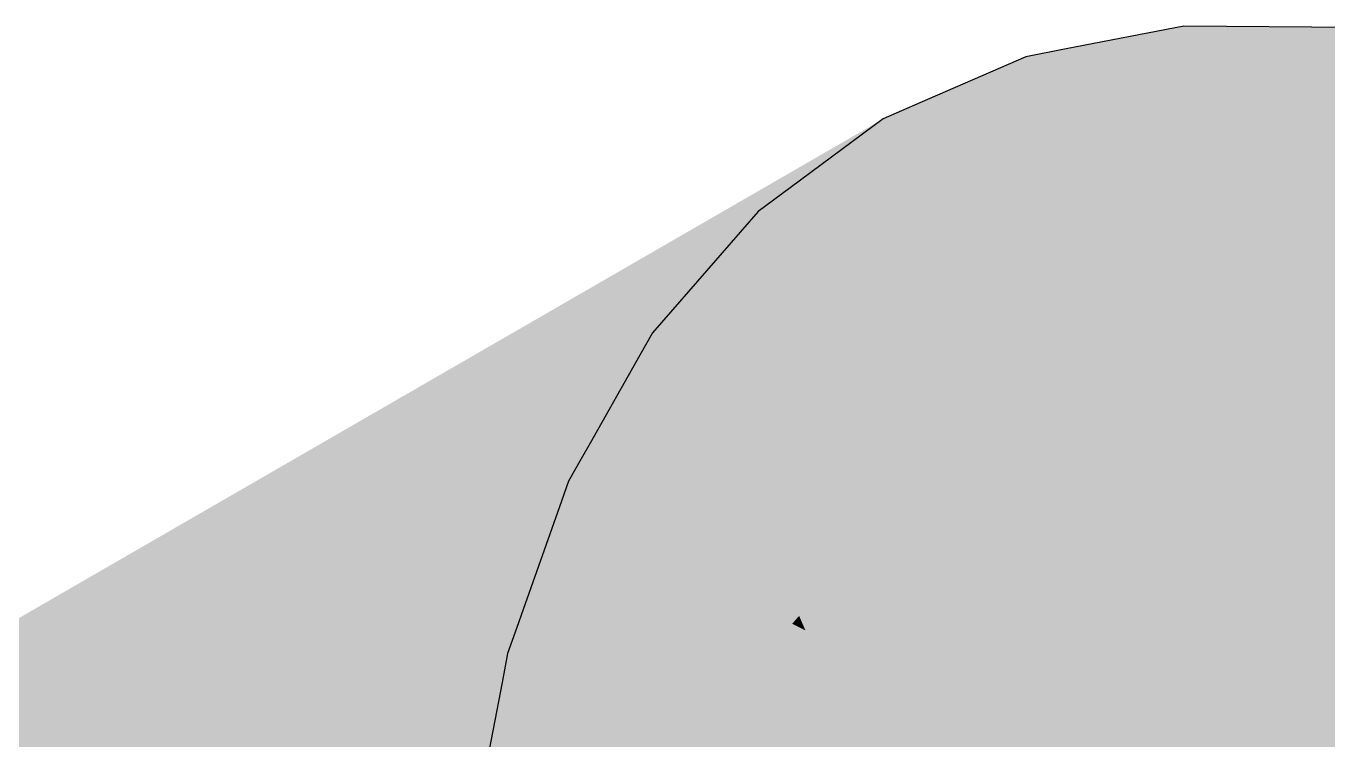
# Model space of a CAD drawing. Extents: x 0 to 1682, y 0 to 1188.
# Drawn here: x 1586.27 to 1592.62, y 839.06 to 842.54 of the extents above; entities that cross this region are included whole.
import ezdxf

# ---------------------------------------------------------------- set-up
doc = ezdxf.new("R2010")
doc.units = 0
doc.layers.add('SOMBRA', color=8, linetype='CONTINUOUS')
doc.layers.add('VISIBLE', color=7, linetype='CONTINUOUS')

msp = doc.modelspace()

# ---------------------------------------------------------------- linework, layer by layer
at = {"layer": 'SOMBRA', "color": 254}
for points in [[(1592.7433, 842.5288), (1591.9138, 842.5353), (1005.0152, 503.6893)], [(1005.0152, 503.6893), (1591.9138, 842.5353), (1154.3953, 590.1533)], [(1005.8447, 503.6827), (1592.7433, 842.5288), (1005.0152, 503.6893)], [(1593.6192, 842.3664), (1592.7433, 842.5288), (1005.8447, 503.6827)], [(1591.9138, 842.5353), (1591.3412, 842.4242), (1154.3953, 590.1533)], [(1591.3412, 842.4242), (1591.1447, 842.386), (1004.2461, 503.5399)], [(1591.3412, 842.4242), (1004.2461, 503.5399), (1154.3953, 590.1533)], [(1004.2461, 503.5399), (1591.1447, 842.386), (1153.6787, 589.8884)], [(1591.1447, 842.386), (1590.627, 842.1606), (1153.6787, 589.8884)], [(1006.7206, 503.5203), (1593.6192, 842.3664), (1005.8447, 503.6827)], [(1594.5264, 842.051), (1593.6192, 842.3664), (1006.7206, 503.5203)], [(1590.627, 842.1606), (1590.4493, 842.0833), (1003.5507, 503.2372)], [(1590.627, 842.1606), (1003.5507, 503.2372), (1153.6787, 589.8884)], [(1003.5507, 503.2372), (1590.4493, 842.0833), (1153.05, 589.4772)], [(1590.4493, 842.0833), (1589.9953, 841.7476), (1153.05, 589.4772)], [(1007.6277, 503.2049), (1594.5264, 842.051), (1006.7206, 503.5203)], [(1595.4493, 841.588), (1594.5264, 842.051), (1007.6277, 503.2049)], [(1589.9953, 841.7476), (1589.8395, 841.6324), (1002.9408, 502.7863)], [(1589.9953, 841.7476), (1002.9408, 502.7863), (1153.05, 589.4772)], [(1002.9408, 502.7863), (1589.8395, 841.6324), (1152.5115, 588.9216)], [(1589.8395, 841.6324), (1589.4569, 841.1921), (1152.5115, 588.9216)], [(1008.5507, 502.7419), (1595.4493, 841.588), (1007.6277, 503.2049)], [(1596.3723, 840.9853), (1595.4493, 841.588), (1008.5507, 502.7419)], [(1589.4569, 841.1921), (1589.3256, 841.0411), (1002.427, 502.195)], [(1589.4569, 841.1921), (1002.427, 502.195), (1152.5115, 588.9216)], [(1002.3654, 502.0863), (1589.3256, 841.0411), (1500.8829, 789.9055)], [(1002.3654, 502.0863), (1002.427, 502.195), (1589.3256, 841.0411)], [(1500.8829, 789.9055), (1589.3256, 841.0411), (1589.264, 840.9324)], [(1009.4736, 502.1392), (1596.3723, 840.9853), (1008.5507, 502.7419)], [(1597.2794, 840.2532), (1596.3723, 840.9853), (1009.4736, 502.1392)], [(1500.8829, 789.9055), (1589.264, 840.9324), (1589.021, 840.5038)], [(1589.021, 840.5038), (1588.9781, 840.428), (1090.4582, 552.6075)], [(1589.021, 840.5038), (1090.4582, 552.6075), (1152.0754, 588.2331)], [(1500.8829, 789.9055), (1589.021, 840.5038), (1152.0754, 588.2331)], [(1588.9781, 840.428), (1588.9165, 840.3194), (1002.0179, 501.4733)], [(1588.9781, 840.428), (1002.0179, 501.4733), (1090.4582, 552.6075)], [(1001.9731, 501.3468), (1588.9165, 840.3194), (1500.491, 789.1663)], [(1001.9731, 501.3468), (1002.0179, 501.4733), (1588.9165, 840.3194)], [(1500.491, 789.1663), (1588.9165, 840.3194), (1588.8717, 840.1929)], [(1010.3808, 501.4071), (1597.2794, 840.2532), (1009.4736, 502.1392)], [(1598.1553, 839.4042), (1597.2794, 840.2532), (1010.3808, 501.4071)], [(1500.491, 789.1663), (1588.8717, 840.1929), (1588.6951, 839.6942)], [(1588.6951, 839.6942), (1588.664, 839.6061), (1090.1482, 551.7879)], [(1588.6951, 839.6942), (1090.1482, 551.7879), (1151.7467, 587.4219)], [(1500.491, 789.1663), (1588.6951, 839.6942), (1151.7467, 587.4219)], [(1588.664, 839.6061), (1588.6192, 839.4797), (1001.7206, 500.6336)], [(1588.664, 839.6061), (1001.7206, 500.6336), (1090.1482, 551.7879)], [(1001.6934, 500.4915), (1588.6192, 839.4797), (1500.2093, 788.3098)], [(1001.6934, 500.4915), (1001.7206, 500.6336), (1588.6192, 839.4797)], [(1500.2093, 788.3098), (1588.6192, 839.4797), (1588.592, 839.3376)], [(1011.2567, 500.5581), (1598.1553, 839.4042), (1010.3808, 501.4071)], [(1500.2093, 788.3098), (1588.592, 839.3376), (1588.4848, 838.7774)]]:
    msp.add_solid(points, dxfattribs=at)
at = {"layer": 'SOMBRA', "color": 253}
for points in [[(1591.3412, 842.4242), (1591.9138, 842.5353), (1592.1057, 842.0406)], [(1591.9138, 842.5353), (1593.0255, 841.5792), (1592.1057, 842.0406)], [(1591.9138, 842.5353), (1592.7433, 842.5288), (1593.0255, 841.5792)], [(1590.627, 842.1606), (1591.1447, 842.386), (1591.3784, 841.8994)], [(1591.1447, 842.386), (1591.3412, 842.4242), (1592.1057, 842.0406)], [(1591.1447, 842.386), (1592.2825, 841.5851), (1591.3784, 841.8994)], [(1591.1447, 842.386), (1592.1057, 842.0406), (1592.2825, 841.5851)], [(1590.4493, 842.0833), (1590.627, 842.1606), (1591.3784, 841.8994)], [(1589.9953, 841.7476), (1590.4493, 842.0833), (1590.7208, 841.6131)], [(1590.4493, 842.0833), (1591.5936, 841.4513), (1590.7208, 841.6131)], [(1590.4493, 842.0833), (1591.3784, 841.8994), (1591.5936, 841.4513)], [(1593.0255, 841.5792), (1592.2825, 841.5851), (1592.1057, 842.0406)], [(1592.2825, 841.5851), (1591.5936, 841.4513), (1591.3784, 841.8994)], [(1589.8395, 841.6324), (1589.9953, 841.7476), (1590.7208, 841.6131)], [(1589.4569, 841.1921), (1589.8395, 841.6324), (1590.144, 841.1867)], [(1589.8395, 841.6324), (1590.9707, 841.1802), (1590.144, 841.1867)], [(1589.8395, 841.6324), (1590.7208, 841.6131), (1590.9707, 841.1802)], [(1591.5936, 841.4513), (1590.9707, 841.1802), (1590.7208, 841.6131)], [(1592.2825, 841.5851), (1592.3918, 841.3033), (1591.5936, 841.4513)], [(1593.1092, 841.2977), (1592.3918, 841.3033), (1592.2825, 841.5851)], [(1593.0255, 841.5792), (1593.1092, 841.2977), (1592.2825, 841.5851)], [(1591.5936, 841.4513), (1591.7267, 841.1742), (1590.9707, 841.1802)], [(1592.3918, 841.3033), (1591.7267, 841.1742), (1591.5936, 841.4513)], [(1592.3918, 841.3033), (1592.4441, 841.1685), (1591.7267, 841.1742)], [(1593.1492, 841.1629), (1592.4441, 841.1685), (1592.3918, 841.3033)], [(1593.1092, 841.2977), (1593.1492, 841.1629), (1592.3918, 841.3033)], [(1589.5776, 840.7276), (1589.3256, 841.0411), (1589.4569, 841.1921)], [(1589.5776, 840.7276), (1589.4569, 841.1921), (1590.144, 841.1867)], [(1589.5776, 840.7276), (1590.144, 841.1867), (1590.4245, 840.7763)], [(1590.9707, 841.1802), (1590.4245, 840.7763), (1590.144, 841.1867)], [(1590.9707, 841.1802), (1591.1253, 840.9124), (1590.4245, 840.7763)], [(1591.7267, 841.1742), (1591.1253, 840.9124), (1590.9707, 841.1802)], [(1591.7267, 841.1742), (1591.7904, 841.0416), (1591.1253, 840.9124)], [(1592.4441, 841.1685), (1591.7904, 841.0416), (1591.7267, 841.1742)], [(1592.4441, 841.1685), (1593.0212, 838.4788), (1591.7904, 841.0416)], [(1592.4441, 841.1685), (1593.646, 838.0708), (1593.0212, 838.4788)], [(1593.1492, 841.1629), (1593.646, 838.0708), (1592.4441, 841.1685)], [(1589.264, 840.9324), (1589.3256, 841.0411), (1589.5776, 840.7276)], [(1591.7904, 841.0416), (1591.1993, 840.7843), (1591.1253, 840.9124)], [(1591.7904, 841.0416), (1592.2333, 838.9933), (1591.1993, 840.7843)], [(1591.7904, 841.0416), (1593.0212, 838.4788), (1592.2333, 838.9933)], [(1589.6239, 840.6208), (1589.021, 840.5038), (1589.264, 840.9324)], [(1589.6239, 840.6208), (1589.264, 840.9324), (1589.5776, 840.7276)], [(1591.1253, 840.9124), (1590.5979, 840.5225), (1590.4245, 840.7763)], [(1591.1253, 840.9124), (1591.1993, 840.7843), (1590.5979, 840.5225)], [(1589.5776, 840.7276), (1590.4245, 840.7763), (1589.7142, 840.6384)], [(1589.7142, 840.6384), (1590.4245, 840.7763), (1590.5979, 840.5225)], [(1591.1993, 840.7843), (1590.6809, 840.401), (1590.5979, 840.5225)], [(1591.1993, 840.7843), (1591.1671, 839.6896), (1590.6809, 840.401)], [(1591.1993, 840.7843), (1592.2333, 838.9933), (1591.1671, 839.6896)], [(1589.6239, 840.6208), (1589.5776, 840.7276), (1589.6581, 840.6275)], [(1589.5776, 840.7276), (1589.7142, 840.6384), (1589.6581, 840.6275)], [(1589.1853, 840.0356), (1589.021, 840.5038), (1589.6239, 840.6208)], [(1589.1853, 840.0356), (1589.6239, 840.6208), (1589.8145, 840.1814)], [(1589.6239, 840.6208), (1589.6581, 840.6275), (1589.9642, 840.2466)], [(1589.6239, 840.6208), (1589.9642, 840.2466), (1589.8145, 840.1814)], [(1589.7142, 840.6384), (1589.9642, 840.2466), (1589.6581, 840.6275)], [(1589.7142, 840.6384), (1590.1742, 840.338), (1589.9642, 840.2466)], [(1589.7142, 840.6384), (1590.5979, 840.5225), (1590.1742, 840.338)], [(1589.1853, 840.0356), (1588.9781, 840.428), (1589.021, 840.5038)], [(1590.1742, 840.338), (1590.5979, 840.5225), (1590.6809, 840.401)], [(1589.1853, 840.0356), (1588.9165, 840.3194), (1588.9781, 840.428)], [(1590.1742, 840.338), (1590.6809, 840.401), (1590.398, 840.1918)], [(1590.398, 840.1918), (1590.6809, 840.401), (1590.4625, 840.1497)], [(1590.4625, 840.1497), (1590.6809, 840.401), (1591.1671, 839.6896)], [(1588.8717, 840.1929), (1588.9165, 840.3194), (1589.1853, 840.0356)], [(1590.1742, 840.338), (1590.1535, 840.0111), (1589.9642, 840.2466)], [(1590.1742, 840.338), (1590.398, 840.1918), (1590.1535, 840.0111)], [(1589.8145, 840.1814), (1589.9642, 840.2466), (1590.1535, 840.0111)], [(1589.2403, 839.9315), (1588.6951, 839.6942), (1588.8717, 840.1929)], [(1589.2403, 839.9315), (1588.8717, 840.1929), (1589.1853, 840.0356)], [(1589.1853, 840.0356), (1589.8145, 840.1814), (1589.322, 839.967)], [(1589.322, 839.967), (1589.8145, 840.1814), (1589.9527, 839.8626)], [(1589.8145, 840.1814), (1590.1535, 840.0111), (1589.9527, 839.8626)], [(1590.398, 840.1918), (1590.2441, 839.8984), (1590.1535, 840.0111)], [(1590.398, 840.1918), (1590.4625, 840.1497), (1590.2441, 839.8984)], [(1590.4625, 840.1497), (1590.7748, 839.2382), (1590.2441, 839.8984)], [(1590.4625, 840.1497), (1591.3535, 838.9479), (1590.7748, 839.2382)], [(1590.4625, 840.1497), (1591.1671, 839.6896), (1591.3535, 838.9479)], [(1589.2403, 839.9315), (1589.1853, 840.0356), (1589.2712, 839.9449)], [(1589.1853, 840.0356), (1589.322, 839.967), (1589.2712, 839.9449)], [(1589.9527, 839.8626), (1590.1535, 840.0111), (1590.2441, 839.8984)], [(1588.9002, 839.2305), (1588.6951, 839.6942), (1589.2403, 839.9315)], [(1588.9002, 839.2305), (1589.2403, 839.9315), (1589.4664, 839.5031)], [(1589.2403, 839.9315), (1589.2712, 839.9449), (1589.5978, 839.6002)], [(1589.2403, 839.9315), (1589.5978, 839.6002), (1589.4664, 839.5031)], [(1589.322, 839.967), (1589.5978, 839.6002), (1589.2712, 839.9449)], [(1589.322, 839.967), (1589.7819, 839.7363), (1589.5978, 839.6002)], [(1589.322, 839.967), (1589.9527, 839.8626), (1589.7819, 839.7363)], [(1589.7819, 839.7363), (1589.9527, 839.8626), (1590.0394, 839.6628)], [(1589.9527, 839.8626), (1590.2441, 839.8984), (1590.0394, 839.6628)], [(1590.0394, 839.6628), (1590.2441, 839.8984), (1590.0703, 839.5916)], [(1590.0703, 839.5916), (1590.2441, 839.8984), (1590.7748, 839.2382)], [(1589.7819, 839.7363), (1589.7998, 839.387), (1589.5978, 839.6002)], [(1589.7819, 839.7363), (1590.0057, 839.624), (1589.7998, 839.387)], [(1589.7819, 839.7363), (1590.0394, 839.6628), (1590.0057, 839.624)], [(1588.9002, 839.2305), (1588.664, 839.6061), (1588.6951, 839.6942)], [(1590.0057, 839.624), (1590.0394, 839.6628), (1590.0703, 839.5916)], [(1591.1671, 839.6896), (1591.8411, 838.7033), (1591.3535, 838.9479)], [(1591.7457, 839.3117), (1591.8411, 838.7033), (1591.1671, 839.6896)], [(1588.9002, 839.2305), (1588.6192, 839.4797), (1588.664, 839.6061)], [(1589.4664, 839.5031), (1589.5978, 839.6002), (1589.7998, 839.387)], [(1590.0057, 839.624), (1589.8964, 839.2849), (1589.7998, 839.387)], [(1590.0057, 839.624), (1590.0703, 839.5916), (1589.8964, 839.2849)], [(1590.0703, 839.5916), (1590.4625, 838.6873), (1589.8964, 839.2849)], [(1590.0703, 839.5916), (1591.0313, 838.4895), (1590.4625, 838.6873)], [(1590.0703, 839.5916), (1590.7748, 839.2382), (1591.0313, 838.4895)], [(1588.592, 839.3376), (1588.6192, 839.4797), (1588.9002, 839.2305)], [(1588.9002, 839.2305), (1589.4664, 839.5031), (1589.0345, 839.1838)], [(1589.0345, 839.1838), (1589.4664, 839.5031), (1589.6306, 839.1923)], [(1589.4664, 839.5031), (1589.7998, 839.387), (1589.6306, 839.1923)], [(1598.7729, 838.6959), (1598.1553, 839.4042), (1011.2567, 500.5581)], [(1589.6306, 839.1923), (1589.7998, 839.387), (1589.8964, 839.2849)], [(1588.9629, 839.1308), (1588.4848, 838.7774), (1588.592, 839.3376)], [(1588.9629, 839.1308), (1588.592, 839.3376), (1588.9002, 839.2305)], [(1589.6306, 839.1923), (1589.8964, 839.2849), (1589.7334, 838.9974)], [(1589.7334, 838.9974), (1589.8964, 839.2849), (1589.7701, 838.928)], [(1589.7701, 838.928), (1589.8964, 839.2849), (1590.4625, 838.6873)], [(1591.7457, 839.3117), (1592.2608, 838.4927), (1591.8411, 838.7033)], [(1591.7457, 839.3117), (1592.2333, 838.9933), (1592.2608, 838.4927)], [(1588.9629, 839.1308), (1588.9002, 839.2305), (1588.99, 839.1508)], [(1588.9002, 839.2305), (1589.0345, 839.1838), (1588.99, 839.1508)], [(1590.7748, 839.2382), (1591.5105, 838.3229), (1591.0313, 838.4895)], [(1591.3535, 838.9479), (1591.5105, 838.3229), (1590.7748, 839.2382)], [(1588.9629, 839.1308), (1588.99, 839.1508), (1589.3315, 838.8481)], [(1589.0345, 839.1838), (1589.3315, 838.8481), (1588.99, 839.1508)], [(1589.0345, 839.1838), (1589.6306, 839.1923), (1589.4866, 839.0266)], [(1589.0345, 839.1838), (1589.4866, 839.0266), (1589.3315, 838.8481)], [(1589.4866, 839.0266), (1589.6306, 839.1923), (1589.7334, 838.9974)], [(1588.7272, 838.3259), (1588.4848, 838.7774), (1588.9629, 839.1308)], [(1588.7272, 838.3259), (1588.9629, 839.1308), (1589.2208, 838.7207)], [(1588.9629, 839.1308), (1589.3315, 838.8481), (1589.2208, 838.7207)]]:
    msp.add_solid(points, dxfattribs=at)
at = {"layer": 'VISIBLE'}
for p, q in [((1591.9138, 842.5353), (1591.3412, 842.4242)), ((1592.7433, 842.5288), (1591.9138, 842.5353)), ((1591.1447, 842.386), (1590.627, 842.1606)), ((1591.3412, 842.4242), (1591.1447, 842.386)), ((1590.627, 842.1606), (1590.4493, 842.0833)), ((1590.4493, 842.0833), (1589.9953, 841.7476)), ((1589.9953, 841.7476), (1589.8395, 841.6324)), ((1589.8395, 841.6324), (1589.4569, 841.1921)), ((1589.4569, 841.1921), (1589.3256, 841.0411)), ((1589.3256, 841.0411), (1589.264, 840.9324)), ((1589.264, 840.9324), (1589.021, 840.5038)), ((1589.021, 840.5038), (1588.9781, 840.428)), ((1588.9781, 840.428), (1588.9165, 840.3194)), ((1588.9165, 840.3194), (1588.8717, 840.1929)), ((1588.8717, 840.1929), (1588.6951, 839.6942)), ((1588.6951, 839.6942), (1588.664, 839.6061)), ((1588.664, 839.6061), (1588.6192, 839.4797)), ((1588.6192, 839.4797), (1588.592, 839.3376)), ((1588.592, 839.3376), (1588.4848, 838.7774))]:
    msp.add_line(p, q, dxfattribs=at)

doc.saveas('drawing.dxf')
